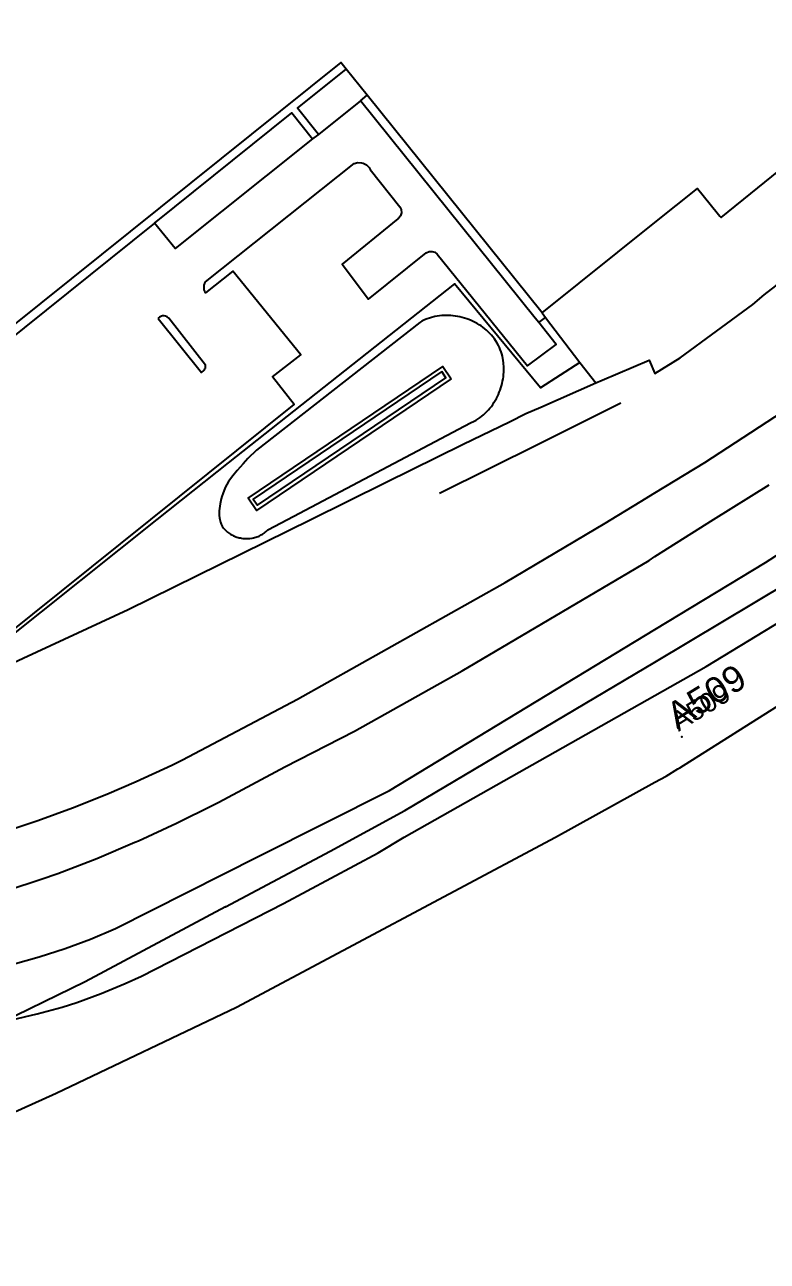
# Model space of a CAD drawing. Header units: millimetres. Extents: x 111502 to 977541, y 8702 to 1044108.
# Drawn here: x 975133.3 to 975233.3, y 478358.6 to 478525.3 of the extents above; entities that cross this region are included whole.
import ezdxf
from ezdxf.enums import TextEntityAlignment as Align

# ---------------------------------------------------------------- set-up
doc = ezdxf.new("R2010")
doc.units = ezdxf.units.MM
doc.header["$LTSCALE"] = 0.25
doc.layers.add('X HVSS Site Background', color=8, linetype='Continuous')
doc.styles.add('85C29BD3-77E0-4928-B775-6F', font='arial.ttf', dxfattribs={"height": 0.2})
doc.styles.add('OS Master Map$1$Standard', font='txt')

# ---------------------------------------------------------------- blocks, each defined once
blk = doc.blocks.new('OS MAP')
at = {"layer": 'X HVSS Site Background'}
for points in [[(488942.1, 242947.8), (488956.2, 242955.3), (488966.3, 242960.8), (489000, 242980.8), (489018.1, 242991.6)], [(488913.33, 242932.56), (488916.75, 242933.36), (488920.12, 242934.29), (488922.06, 242934.91), (488925.35, 242936.1), (488928.58, 242937.45), (488930.77, 242938.46), (488949.94, 242948.24), (488962.7, 242955.1), (488966.2, 242957.2), (489000, 242976.3), (489006.9, 242980.2), (489019.4, 242987.8)], [(488913.49, 242940.09), (488917.02, 242941.05), (488920.49, 242942.17), (488923.91, 242943.44), (488927.28, 242944.86), (488946.6, 242954.62), (488964.2, 242963.5), (489000, 242985.2), (489014.9, 242994.2), (489023.9, 243000)], [(488912.78, 242950.07), (488917.28, 242951.51), (488919.53, 242952.3), (488924.75, 242954.31), (488929.9, 242956.5), (488930.4, 242956.72), (488935.49, 242959.06), (488940.5, 242961.54), (488941.23, 242961.91), (488950.13, 242966.65), (488959.5, 242971.5), (488974, 242979.6), (488999.2, 242994.5), (489000, 242995), (489007.9, 243000), (489015.4, 243004.7)], [(489008.76, 243040.88), (489008.9, 243040.7), (489051.5, 243075.2), (489049.9, 243077.1), (489060.1, 243085.4), (489063.3, 243081.5), (489073.8, 243090), (489064.1, 243102)], [(488992.02, 243018.41), (488992.9, 243018.8), (488999.2, 243021.5), (489000, 243019.7), (489003.4, 243021.8), (489013.2, 243029), (489014.7, 243030.3), (489016.3, 243031.5), (489017.9, 243032.8), (489019.4, 243034), (489043.1, 243053.1), (489063.2, 243068.9), (489085, 243086.3), (489090.4, 243090.7), (489103.09, 243099.52), (489104.28, 243100.71)], [(488889.99, 242952.25), (488903.08, 242955.38), (488903.2, 242955.41), (488908, 242956.67), (488912.76, 242958.09), (488916.84, 242959.44), (488921.5, 242961.15), (488926.12, 242962.99), (488930.09, 242964.7), (488934.88, 242966.91), (488936.3, 242967.6), (488951.8, 242975.8), (488979.8, 242991.5), (488993.3, 242999.5), (488994.1, 243000), (488998, 243002.38), (489000, 243003.6), (489006.7, 243007.7), (489032.8, 243024.7), (489052.2, 243038.3), (489078.4, 243057.8), (489090.4, 243066.9), (489115.53, 243087.52)], [(488867.18, 242900.03), (488871.6, 242901.8), (488878, 242904.3), (488879.07, 242904.77), (488906.2, 242916.8), (488919.3, 242922.7), (488943.6, 242934.3), (488986.6, 242957.2), (489000, 242964.6), (489001.5, 242965.4), (489003.1, 242966.4), (489003.33, 242966.54), (489031.8, 242984.5), (489055.3, 243000), (489061.5, 243004.1), (489074.6, 243013.2), (489091, 243025), (489113.34, 243043.05), (489141.14, 243067.28), (489142.95, 243068.79)], [(488958.38, 243060.71), (488957.67, 243061.6), (488880.82, 243000), (488872.29, 242993.16), (488866.8, 243000), (488866.08, 243000.89)], [(488954.64, 243051.92), (488951.84, 243055.46), (488958.38, 243060.71)], [(488961.22, 243057.18), (488958.38, 243060.71)], [(488960.3, 243056.44), (488961.22, 243057.18)], [(488984.78, 243027.86), (488961.22, 243057.18)], [(488960.3, 243056.44), (488954.64, 243051.92)], [(488984.33, 243026.55), (488983.86, 243027.13), (488960.3, 243056.44)], [(488932.55, 243039.97), (488951.05, 243054.84), (488951.06, 243054.83), (488953.85, 243051.3)], [(488954.64, 243051.92), (488954.02, 243051.43), (488953.85, 243051.3)], [(488953.85, 243051.3), (488935.34, 243036.53), (488932.55, 243039.97)], [(488912.06, 242983.98), (488932.05, 243000), (488951.38, 243015.49), (488948.46, 243019.24), (488952.26, 243022.2), (488943.11, 243033.49), (488939.44, 243030.57), (488939.39, 243030.66), (488939.36, 243030.71), (488939.34, 243030.76), (488939.31, 243030.81), (488939.29, 243030.87), (488939.26, 243030.98), (488939.22, 243031.2), (488939.22, 243031.44), (488939.24, 243031.55), (488939.25, 243031.61), (488939.28, 243031.72), (488939.32, 243031.82), (488939.34, 243031.88), (488939.36, 243031.93), (488939.42, 243032.03), (488959.46, 243047.98), (488959.95, 243048.12), (488960.46, 243048.1), (488960.67, 243048.05), (488961.13, 243047.81), (488961.48, 243047.44), (488961.63, 243047.19), (488965.59, 243042.16), (488965.78, 243041.78), (488965.82, 243041.35), (488965.7, 243040.94), (488965.44, 243040.59), (488965.36, 243040.52), (488957.82, 243034.43), (488961.4, 243029.69), (488969.16, 243035.96), (488969.55, 243036.13), (488969.95, 243036.15), (488970.34, 243036.02), (488970.65, 243035.76), (488982.82, 243020.7), (488986.7, 243023.6), (488984.33, 243026.55)], [(489000, 243040.04), (489005.72, 243044.62), (489008.39, 243041.33)], [(489008.39, 243041.33), (489008.76, 243040.88)], [(488932.55, 243039.97), (488882.78, 243000), (488870.91, 242990.47)], [(488984.78, 243027.86), (489000, 243040.04)], [(488989.89, 243021.19), (488984.56, 243017.74), (488973, 243031.79), (488942.46, 243007.66), (488932.86, 243000), (488912.13, 242983.47), (488903.61, 242993.99), (488901.7, 242994.29), (488900.2, 242993.57), (488874.14, 242972.87)], [(488933.05, 243027.1), (488938.88, 243019.83), (488938.99, 243019.92), (488939.11, 243020.01), (488939.2, 243020.09), (488939.27, 243020.18), (488939.35, 243020.32), (488939.4, 243020.42), (488939.43, 243020.55), (488939.44, 243020.68), (488939.41, 243020.82), (488934.46, 243027.13), (488934.24, 243027.32), (488934.02, 243027.42), (488933.85, 243027.46), (488933.71, 243027.47), (488933.63, 243027.47), (488933.48, 243027.41), (488933.24, 243027.3), (488933.1, 243027.2), (488933.05, 243027.1)], [(488950.45, 243000), (488975.15, 243013.02), (488975.63, 243013.25), (488975.9, 243013.4), (488976.16, 243013.57), (488976.42, 243013.75), (488976.66, 243013.93), (488976.9, 243014.13), (488977.13, 243014.34), (488977.35, 243014.56), (488977.56, 243014.78), (488977.76, 243015.02), (488977.95, 243015.26), (488978.13, 243015.51), (488978.3, 243015.77), (488978.47, 243016.04), (488978.62, 243016.31), (488978.76, 243016.58), (488978.9, 243016.87), (488979.02, 243017.15), (488979.13, 243017.45), (488979.23, 243017.74), (488979.32, 243018.04), (488979.4, 243018.34), (488979.47, 243018.65), (488979.52, 243018.96), (488979.57, 243019.26), (488979.6, 243019.57), (488979.62, 243019.88), (488979.63, 243020.19), (488979.63, 243020.5), (488979.59, 243021.12), (488979.55, 243021.43), (488979.43, 243022.03), (488979.35, 243022.33), (488979.26, 243022.62), (488979.15, 243022.92), (488979.03, 243023.2), (488978.9, 243023.48), (488978.75, 243023.76), (488978.52, 243024.13), (488978.35, 243024.38), (488978.16, 243024.63), (488977.96, 243024.87), (488977.75, 243025.09), (488977.53, 243025.31), (488977.3, 243025.52), (488977.07, 243025.72), (488976.82, 243025.91), (488976.57, 243026.09), (488976.31, 243026.26), (488976.04, 243026.42), (488975.77, 243026.57), (488975.49, 243026.71), (488975.21, 243026.84), (488974.92, 243026.96), (488974.63, 243027.06), (488974.33, 243027.16), (488974.03, 243027.24), (488973.72, 243027.32), (488973.42, 243027.38), (488973.11, 243027.43), (488972.8, 243027.47), (488972.49, 243027.5), (488972.18, 243027.52), (488971.87, 243027.52), (488971.56, 243027.51), (488971.25, 243027.49), (488970.94, 243027.46), (488970.63, 243027.41), (488970.33, 243027.36), (488969.73, 243027.2), (488969.15, 243027), (488968.86, 243026.87), (488968.58, 243026.74), (488968.31, 243026.58), (488946.27, 243009.37), (488945.11, 243008.21), (488944.49, 243007.51), (488943.7, 243006.6), (488943.09, 243005.88), (488942.54, 243005.14), (488942.07, 243004.34), (488941.74, 243003.48), (488941.63, 243003.09), (488941.54, 243002.78), (488941.4, 243002.14), (488941.34, 243001.82), (488941.3, 243001.5), (488941.27, 243001.18), (488941.25, 243000.86), (488941.26, 243000.55), (488941.29, 243000.24), (488941.34, 243000), (488941.43, 242999.65), (488941.54, 242999.37), (488941.68, 242999.1), (488941.86, 242998.85), (488942.03, 242998.64), (488942.15, 242998.53), (488942.26, 242998.42), (488942.38, 242998.31), (488942.51, 242998.21), (488942.64, 242998.12), (488942.77, 242998.04), (488943.05, 242997.88), (488943.2, 242997.81), (488943.34, 242997.75), (488943.49, 242997.69), (488943.65, 242997.64), (488943.8, 242997.59), (488943.96, 242997.55), (488944.12, 242997.52), (488944.27, 242997.49), (488944.43, 242997.47), (488944.6, 242997.45), (488944.76, 242997.44), (488945.08, 242997.44), (488945.4, 242997.46), (488945.72, 242997.5), (488945.88, 242997.54), (488946.04, 242997.57), (488946.19, 242997.62), (488946.35, 242997.67), (488946.5, 242997.72), (488946.64, 242997.78), (488946.79, 242997.85), (488946.93, 242997.92), (488947.07, 242998), (488947.33, 242998.18), (488947.46, 242998.28), (488947.58, 242998.38), (488947.7, 242998.49), (488947.81, 242998.61), (488950.45, 243000)], [(488984.33, 243026.55), (488985.24, 243027.25)], [(488984.78, 243027.86), (488985.24, 243027.25)], [(488985.24, 243027.25), (488989.89, 243021.19)], [(488972.53, 243018.97), (488946.28, 243001.23), (488945.16, 243002.89), (488971.41, 243020.63), (488972.53, 243018.97)], [(488989.89, 243021.19), (488992.02, 243018.41)], [(488971.27, 243019.94), (488945.86, 243002.75), (488946.42, 243001.93), (488971.83, 243019.11), (488971.27, 243019.94)], [(488879.59, 242964.89), (488879.61, 242964.9), (488902.47, 242975.59), (488902.5, 242975.6), (488929, 242987.9), (488953.6, 243000), (488963.7, 243005), (488974.15, 243010.15), (488980.4, 243013.15), (488982.6, 243014.3), (488984.6, 243015.15), (488992.02, 243018.41)], [(488970.95, 243003.55), (488984.45, 243010.25), (488995.4, 243015.75)], [(488942.1, 242947.8), (488923.2, 242937.7), (488910.1, 242931.3), (488895.9, 242925.4), (488875.4, 242916.3), (488855.6, 242908.7), (488851.88, 242907.25)]]:
    blk.add_lwpolyline(points, dxfattribs=at)
at = {"layer": 'X HVSS Site Background', "flags": 128}
for points in [[(488913.33, 242932.56), (488916.75, 242933.36), (488916.75, 242933.36), (488920.12, 242934.29), (488920.12, 242934.29), (488922.06, 242934.91), (488922.06, 242934.91), (488925.35, 242936.1), (488925.35, 242936.1), (488928.58, 242937.45), (488928.58, 242937.45), (488930.77, 242938.46), (488930.77, 242938.46), (488949.94, 242948.24), (488949.94, 242948.24), (488962.7, 242955.1), (488962.7, 242955.1), (488966.2, 242957.2), (488966.2, 242957.2), (489000, 242976.3), (489000, 242976.3), (489006.9, 242980.2), (489006.9, 242980.2), (489019.4, 242987.8)], [(488913.49, 242940.09), (488917.02, 242941.05), (488917.02, 242941.05), (488920.49, 242942.17), (488920.49, 242942.17), (488923.91, 242943.44), (488923.91, 242943.44), (488927.28, 242944.86), (488927.28, 242944.86), (488946.6, 242954.62), (488946.6, 242954.62), (488964.2, 242963.5), (488964.2, 242963.5), (489000, 242985.2), (489000, 242985.2), (489014.9, 242994.2), (489014.9, 242994.2), (489023.9, 243000)], [(488912.78, 242950.07), (488917.28, 242951.51), (488917.28, 242951.51), (488919.53, 242952.3), (488919.53, 242952.3), (488924.75, 242954.31), (488924.75, 242954.31), (488929.9, 242956.5), (488929.9, 242956.5), (488930.4, 242956.72), (488930.4, 242956.72), (488935.49, 242959.06), (488935.49, 242959.06), (488940.5, 242961.54), (488940.5, 242961.54), (488941.23, 242961.91), (488941.23, 242961.91), (488950.13, 242966.65), (488950.13, 242966.65), (488959.5, 242971.5), (488959.5, 242971.5), (488974, 242979.6), (488974, 242979.6), (488999.2, 242994.5), (488999.2, 242994.5), (489000, 242995), (489000, 242995), (489007.9, 243000), (489007.9, 243000), (489015.4, 243004.7)], [(489008.76, 243040.88), (489008.9, 243040.7), (489008.9, 243040.7), (489051.5, 243075.2), (489051.5, 243075.2), (489049.9, 243077.1), (489049.9, 243077.1), (489060.1, 243085.4), (489060.1, 243085.4), (489063.3, 243081.5), (489063.3, 243081.5), (489073.8, 243090), (489073.8, 243090), (489064.1, 243102)], [(488992.02, 243018.41), (488992.9, 243018.8), (488992.9, 243018.8), (488999.2, 243021.5), (488999.2, 243021.5), (489000, 243019.7), (489000, 243019.7), (489003.4, 243021.8), (489003.4, 243021.8), (489013.2, 243029), (489013.2, 243029), (489014.7, 243030.3), (489014.7, 243030.3), (489016.3, 243031.5)], [(488912.76, 242958.09), (488916.84, 242959.44), (488916.84, 242959.44), (488921.5, 242961.15), (488921.5, 242961.15), (488926.12, 242962.99), (488926.12, 242962.99), (488930.09, 242964.7), (488930.09, 242964.7), (488934.88, 242966.91), (488934.88, 242966.91), (488936.3, 242967.6), (488936.3, 242967.6), (488951.8, 242975.8), (488951.8, 242975.8), (488979.8, 242991.5), (488979.8, 242991.5), (488993.3, 242999.5), (488993.3, 242999.5), (488994.1, 243000), (488994.1, 243000), (488998, 243002.38), (488998, 243002.38), (489000, 243003.6), (489000, 243003.6), (489006.7, 243007.7), (489006.7, 243007.7), (489032.8, 243024.7)], [(488906.2, 242916.8), (488919.3, 242922.7), (488919.3, 242922.7), (488943.6, 242934.3), (488943.6, 242934.3), (488986.6, 242957.2), (488986.6, 242957.2), (489000, 242964.6), (489000, 242964.6), (489001.5, 242965.4), (489001.5, 242965.4), (489003.1, 242966.4), (489003.1, 242966.4), (489003.33, 242966.54), (489003.33, 242966.54), (489031.8, 242984.5)], [(488958.38, 243060.71), (488957.67, 243061.6), (488957.67, 243061.6), (488880.82, 243000), (488880.82, 243000), (488872.29, 242993.16), (488872.29, 242993.16), (488866.8, 243000), (488866.8, 243000), (488866.08, 243000.89)], [(488954.64, 243051.92), (488951.84, 243055.46), (488951.84, 243055.46), (488958.38, 243060.71)], [(488961.22, 243057.18), (488958.38, 243060.71)], [(488960.3, 243056.44), (488961.22, 243057.18)], [(488984.78, 243027.86), (488961.22, 243057.18)], [(488960.3, 243056.44), (488954.64, 243051.92)], [(488984.33, 243026.55), (488983.86, 243027.13), (488983.86, 243027.13), (488960.3, 243056.44)], [(488932.55, 243039.97), (488951.05, 243054.84), (488951.05, 243054.84), (488951.06, 243054.83), (488951.06, 243054.83), (488953.85, 243051.3)], [(488954.64, 243051.92), (488954.02, 243051.43), (488954.02, 243051.43), (488953.85, 243051.3)], [(488953.85, 243051.3), (488935.34, 243036.53), (488935.34, 243036.53), (488932.55, 243039.97)], [(488912.06, 242983.98), (488932.05, 243000), (488932.05, 243000), (488951.38, 243015.49), (488951.38, 243015.49), (488948.46, 243019.24), (488948.46, 243019.24), (488952.26, 243022.2), (488952.26, 243022.2), (488943.11, 243033.49), (488943.11, 243033.49), (488939.44, 243030.57), (488939.44, 243030.57), (488939.39, 243030.66), (488939.39, 243030.66), (488939.36, 243030.71), (488939.36, 243030.71), (488939.34, 243030.76), (488939.34, 243030.76), (488939.31, 243030.81), (488939.31, 243030.81), (488939.29, 243030.87), (488939.29, 243030.87), (488939.26, 243030.98), (488939.26, 243030.98), (488939.22, 243031.2), (488939.22, 243031.2), (488939.22, 243031.44), (488939.22, 243031.44), (488939.24, 243031.55), (488939.24, 243031.55), (488939.25, 243031.61), (488939.25, 243031.61), (488939.28, 243031.72), (488939.28, 243031.72), (488939.32, 243031.82), (488939.32, 243031.82), (488939.34, 243031.88), (488939.34, 243031.88), (488939.36, 243031.93), (488939.36, 243031.93), (488939.42, 243032.03), (488939.42, 243032.03), (488959.46, 243047.98), (488959.46, 243047.98), (488959.95, 243048.12), (488959.95, 243048.12), (488960.46, 243048.1), (488960.46, 243048.1), (488960.67, 243048.05), (488960.67, 243048.05), (488961.13, 243047.81), (488961.13, 243047.81), (488961.48, 243047.44), (488961.48, 243047.44), (488961.63, 243047.19), (488961.63, 243047.19), (488965.59, 243042.16), (488965.59, 243042.16), (488965.78, 243041.78), (488965.78, 243041.78), (488965.82, 243041.35), (488965.82, 243041.35), (488965.7, 243040.94), (488965.7, 243040.94), (488965.44, 243040.59), (488965.44, 243040.59), (488965.36, 243040.52), (488965.36, 243040.52), (488957.82, 243034.43), (488957.82, 243034.43), (488961.4, 243029.69), (488961.4, 243029.69), (488969.16, 243035.96), (488969.16, 243035.96), (488969.55, 243036.13), (488969.55, 243036.13), (488969.95, 243036.15), (488969.95, 243036.15), (488970.34, 243036.02), (488970.34, 243036.02), (488970.65, 243035.76), (488970.65, 243035.76), (488982.82, 243020.7), (488982.82, 243020.7), (488986.7, 243023.6), (488986.7, 243023.6), (488984.33, 243026.55)], [(489000, 243040.04), (489005.72, 243044.62), (489005.72, 243044.62), (489008.39, 243041.33)], [(489008.39, 243041.33), (489008.76, 243040.88)], [(488932.55, 243039.97), (488882.78, 243000), (488882.78, 243000), (488870.91, 242990.47)], [(488984.78, 243027.86), (489000, 243040.04)], [(488989.89, 243021.19), (488984.56, 243017.74), (488984.56, 243017.74), (488973, 243031.79), (488973, 243031.79), (488942.46, 243007.66), (488942.46, 243007.66), (488932.86, 243000), (488932.86, 243000), (488912.13, 242983.47), (488912.13, 242983.47), (488903.61, 242993.99), (488903.61, 242993.99), (488901.7, 242994.29), (488901.7, 242994.29), (488900.2, 242993.57), (488900.2, 242993.57), (488874.14, 242972.87)], [(488933.05, 243027.1), (488938.88, 243019.83), (488938.88, 243019.83), (488938.99, 243019.92), (488938.99, 243019.92), (488939.11, 243020.01), (488939.11, 243020.01), (488939.2, 243020.09), (488939.2, 243020.09), (488939.27, 243020.18), (488939.27, 243020.18), (488939.35, 243020.32), (488939.35, 243020.32), (488939.4, 243020.42), (488939.4, 243020.42), (488939.43, 243020.55), (488939.43, 243020.55), (488939.44, 243020.68), (488939.44, 243020.68), (488939.41, 243020.82), (488939.41, 243020.82), (488934.46, 243027.13), (488934.46, 243027.13), (488934.24, 243027.32), (488934.24, 243027.32), (488934.02, 243027.42), (488934.02, 243027.42), (488933.85, 243027.46), (488933.85, 243027.46), (488933.71, 243027.47), (488933.71, 243027.47), (488933.63, 243027.47), (488933.63, 243027.47), (488933.48, 243027.41), (488933.48, 243027.41), (488933.24, 243027.3), (488933.24, 243027.3), (488933.1, 243027.2), (488933.1, 243027.2), (488933.05, 243027.1)], [(488950.45, 243000), (488975.15, 243013.02), (488975.15, 243013.02), (488975.63, 243013.25), (488975.63, 243013.25), (488975.9, 243013.4), (488975.9, 243013.4), (488976.16, 243013.57), (488976.16, 243013.57), (488976.42, 243013.75), (488976.42, 243013.75), (488976.66, 243013.93), (488976.66, 243013.93), (488976.9, 243014.13), (488976.9, 243014.13), (488977.13, 243014.34), (488977.13, 243014.34), (488977.35, 243014.56), (488977.35, 243014.56), (488977.56, 243014.78), (488977.56, 243014.78), (488977.76, 243015.02), (488977.76, 243015.02), (488977.95, 243015.26), (488977.95, 243015.26), (488978.13, 243015.51), (488978.13, 243015.51), (488978.3, 243015.77), (488978.3, 243015.77), (488978.47, 243016.04), (488978.47, 243016.04), (488978.62, 243016.31), (488978.62, 243016.31), (488978.76, 243016.58), (488978.76, 243016.58), (488978.9, 243016.87), (488978.9, 243016.87), (488979.02, 243017.15), (488979.02, 243017.15), (488979.13, 243017.45), (488979.13, 243017.45), (488979.23, 243017.74), (488979.23, 243017.74), (488979.32, 243018.04), (488979.32, 243018.04), (488979.4, 243018.34), (488979.4, 243018.34), (488979.47, 243018.65), (488979.47, 243018.65), (488979.52, 243018.96), (488979.52, 243018.96), (488979.57, 243019.26), (488979.57, 243019.26), (488979.6, 243019.57), (488979.6, 243019.57), (488979.62, 243019.88), (488979.62, 243019.88), (488979.63, 243020.19), (488979.63, 243020.19), (488979.63, 243020.5), (488979.63, 243020.5), (488979.59, 243021.12), (488979.59, 243021.12), (488979.55, 243021.43), (488979.55, 243021.43), (488979.43, 243022.03), (488979.43, 243022.03), (488979.35, 243022.33), (488979.35, 243022.33), (488979.26, 243022.62), (488979.26, 243022.62), (488979.15, 243022.92), (488979.15, 243022.92), (488979.03, 243023.2), (488979.03, 243023.2), (488978.9, 243023.48), (488978.9, 243023.48), (488978.75, 243023.76), (488978.75, 243023.76), (488978.52, 243024.13), (488978.52, 243024.13), (488978.35, 243024.38), (488978.35, 243024.38), (488978.16, 243024.63), (488978.16, 243024.63), (488977.96, 243024.87), (488977.96, 243024.87), (488977.75, 243025.09), (488977.75, 243025.09), (488977.53, 243025.31), (488977.53, 243025.31), (488977.3, 243025.52), (488977.3, 243025.52), (488977.07, 243025.72), (488977.07, 243025.72), (488976.82, 243025.91), (488976.82, 243025.91), (488976.57, 243026.09), (488976.57, 243026.09), (488976.31, 243026.26), (488976.31, 243026.26), (488976.04, 243026.42), (488976.04, 243026.42), (488975.77, 243026.57), (488975.77, 243026.57), (488975.49, 243026.71), (488975.49, 243026.71), (488975.21, 243026.84), (488975.21, 243026.84), (488974.92, 243026.96), (488974.92, 243026.96), (488974.63, 243027.06), (488974.63, 243027.06), (488974.33, 243027.16), (488974.33, 243027.16), (488974.03, 243027.24), (488974.03, 243027.24), (488973.72, 243027.32), (488973.72, 243027.32), (488973.42, 243027.38), (488973.42, 243027.38), (488973.11, 243027.43), (488973.11, 243027.43), (488972.8, 243027.47), (488972.8, 243027.47), (488972.49, 243027.5), (488972.49, 243027.5), (488972.18, 243027.52), (488972.18, 243027.52), (488971.87, 243027.52), (488971.87, 243027.52), (488971.56, 243027.51), (488971.56, 243027.51), (488971.25, 243027.49), (488971.25, 243027.49), (488970.94, 243027.46), (488970.94, 243027.46), (488970.63, 243027.41), (488970.63, 243027.41), (488970.33, 243027.36), (488970.33, 243027.36), (488969.73, 243027.2), (488969.73, 243027.2), (488969.15, 243027), (488969.15, 243027), (488968.86, 243026.87), (488968.86, 243026.87), (488968.58, 243026.74), (488968.58, 243026.74), (488968.31, 243026.58), (488968.31, 243026.58), (488946.27, 243009.37), (488946.27, 243009.37), (488945.11, 243008.21), (488945.11, 243008.21), (488944.49, 243007.51), (488944.49, 243007.51), (488943.7, 243006.6), (488943.7, 243006.6), (488943.09, 243005.88), (488943.09, 243005.88), (488942.54, 243005.14), (488942.54, 243005.14), (488942.07, 243004.34), (488942.07, 243004.34), (488941.74, 243003.48), (488941.74, 243003.48), (488941.63, 243003.09), (488941.63, 243003.09), (488941.54, 243002.78), (488941.54, 243002.78), (488941.4, 243002.14), (488941.4, 243002.14), (488941.34, 243001.82), (488941.34, 243001.82), (488941.3, 243001.5), (488941.3, 243001.5), (488941.27, 243001.18), (488941.27, 243001.18), (488941.25, 243000.86), (488941.25, 243000.86), (488941.26, 243000.55), (488941.26, 243000.55), (488941.29, 243000.24), (488941.29, 243000.24), (488941.34, 243000), (488941.34, 243000), (488941.43, 242999.65), (488941.43, 242999.65), (488941.54, 242999.37), (488941.54, 242999.37), (488941.68, 242999.1), (488941.68, 242999.1), (488941.86, 242998.85), (488941.86, 242998.85), (488942.03, 242998.64), (488942.03, 242998.64), (488942.15, 242998.53), (488942.15, 242998.53), (488942.26, 242998.42), (488942.26, 242998.42), (488942.38, 242998.31), (488942.38, 242998.31), (488942.51, 242998.21), (488942.51, 242998.21), (488942.64, 242998.12), (488942.64, 242998.12), (488942.77, 242998.04), (488942.77, 242998.04), (488943.05, 242997.88), (488943.05, 242997.88), (488943.2, 242997.81), (488943.2, 242997.81), (488943.34, 242997.75), (488943.34, 242997.75), (488943.49, 242997.69), (488943.49, 242997.69), (488943.65, 242997.64), (488943.65, 242997.64), (488943.8, 242997.59), (488943.8, 242997.59), (488943.96, 242997.55), (488943.96, 242997.55), (488944.12, 242997.52), (488944.12, 242997.52), (488944.27, 242997.49), (488944.27, 242997.49), (488944.43, 242997.47), (488944.43, 242997.47), (488944.6, 242997.45), (488944.6, 242997.45), (488944.76, 242997.44), (488944.76, 242997.44), (488945.08, 242997.44), (488945.08, 242997.44), (488945.4, 242997.46), (488945.4, 242997.46), (488945.72, 242997.5), (488945.72, 242997.5), (488945.88, 242997.54), (488945.88, 242997.54), (488946.04, 242997.57), (488946.04, 242997.57), (488946.19, 242997.62), (488946.19, 242997.62), (488946.35, 242997.67), (488946.35, 242997.67), (488946.5, 242997.72), (488946.5, 242997.72), (488946.64, 242997.78), (488946.64, 242997.78), (488946.79, 242997.85), (488946.79, 242997.85), (488946.93, 242997.92), (488946.93, 242997.92), (488947.07, 242998), (488947.07, 242998), (488947.33, 242998.18), (488947.33, 242998.18), (488947.46, 242998.28), (488947.46, 242998.28), (488947.58, 242998.38), (488947.58, 242998.38), (488947.7, 242998.49), (488947.7, 242998.49), (488947.81, 242998.61), (488947.81, 242998.61), (488950.45, 243000)], [(488984.33, 243026.55), (488985.24, 243027.25)], [(488984.78, 243027.86), (488985.24, 243027.25)], [(488985.24, 243027.25), (488989.89, 243021.19)], [(488972.53, 243018.97), (488946.28, 243001.23), (488946.28, 243001.23), (488945.16, 243002.89), (488945.16, 243002.89), (488971.41, 243020.63), (488971.41, 243020.63), (488972.53, 243018.97)], [(488989.89, 243021.19), (488992.02, 243018.41)], [(488971.27, 243019.94), (488945.86, 243002.75), (488945.86, 243002.75), (488946.42, 243001.93), (488946.42, 243001.93), (488971.83, 243019.11), (488971.83, 243019.11), (488971.27, 243019.94)], [(488879.59, 242964.89), (488879.61, 242964.9), (488879.61, 242964.9), (488902.47, 242975.59), (488902.47, 242975.59), (488902.5, 242975.6), (488902.5, 242975.6), (488929, 242987.9), (488929, 242987.9), (488953.6, 243000), (488953.6, 243000), (488963.7, 243005), (488963.7, 243005), (488974.15, 243010.15), (488974.15, 243010.15), (488980.4, 243013.15), (488980.4, 243013.15), (488982.6, 243014.3), (488982.6, 243014.3), (488984.6, 243015.15), (488984.6, 243015.15), (488992.02, 243018.41)], [(488970.95, 243003.55), (488984.45, 243010.25), (488984.45, 243010.25), (488995.4, 243015.75)]]:
    blk.add_lwpolyline(points, dxfattribs=at)
at = {"layer": 'X HVSS Site Background'}
for p in [(489003.6, 242970.7), (488942.1, 242947.8), (488942.1, 242947.8)]:
    blk.add_point(p, dxfattribs=at)
at = {"layer": 'X HVSS Site Background', "style": '85C29BD3-77E0-4928-B775-6F'}
blk.add_text('A509', height=2.625, rotation=31.7, dxfattribs=at).set_placement((489003.6, 242970.7), align=Align.BOTTOM_LEFT)
at = {"layer": 'X HVSS Site Background', "insert": (489002.99, 242971.69), "char_height": 3.5, "attachment_point": 7, "rotation": 31.7, "style": 'OS Master Map$1$Standard'}
blk.add_mtext('{\\farial|b0|i0|c0|p34;A509}', dxfattribs=at)

msp = doc.modelspace()

# ---------------------------------------------------------------- block references
at = {"lineweight": 0}
msp.add_blockref('OS MAP', (486218.2, 235458.61), dxfattribs=at)

doc.saveas('drawing.dxf')
